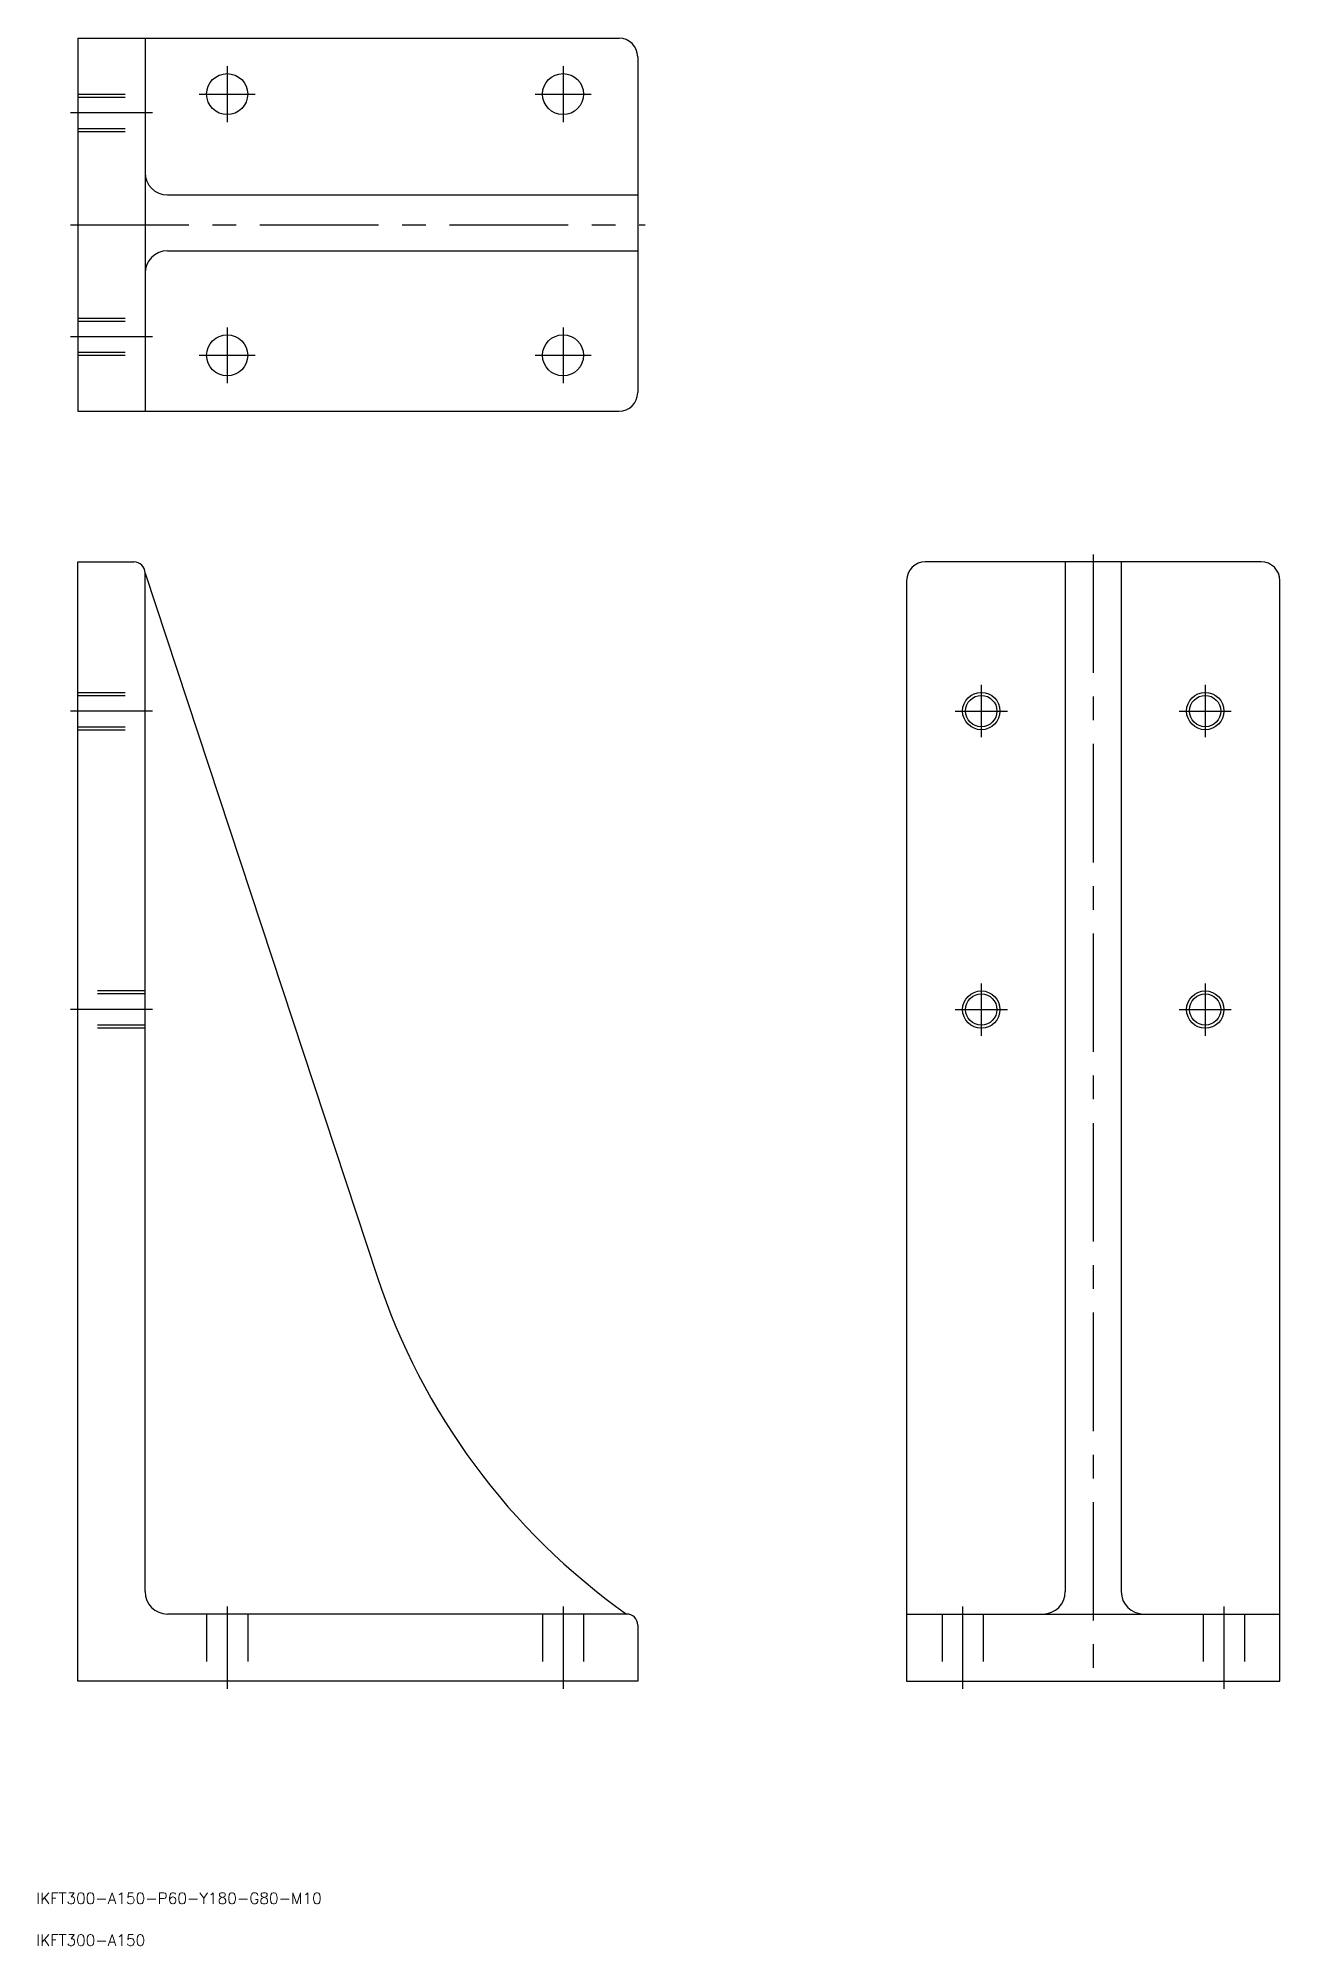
# Model space of a CAD drawing. Extents: x -283 to 50, y -71 to 440.
import ezdxf

# ---------------------------------------------------------------- set-up
doc = ezdxf.new("R2010")
doc.units = 0
doc.linetypes.add('CENTER', pattern=[50.8, 31.75, -6.35, 6.35, -6.35])
doc.linetypes.add('DASHED', pattern=[19.05, 12.7, -6.35])
doc.layers.get('0').update_dxf_attribs({"linetype": 'CONTINUOUS'})
doc.layers.add('CENTER', color=1, linetype='CENTER')
doc.styles.get("Standard").update_dxf_attribs({"font": 'txt.shx', "height": 3, "bigfont": 'bigfont.shx'})

msp = doc.modelspace()

# ---------------------------------------------------------------- linework, layer by layer
at = {"color": 7, "linetype": 'CONTINUOUS'}
for p, q in [((-272.06, 440.34), (-272.06, 340.34)), ((-272.06, 440.34), (-127.06, 440.34)), ((-254.06, 440.34), (-254.06, 340.34)), ((-122.06, 435.34), (-122.06, 345.34)), ((-248.06, 398.34), (-122.06, 398.34)), ((-248.06, 383.34), (-122.06, 383.34)), ((-272.06, 340.34), (-127.06, 340.34)), ((-272.06, 0), (-272.06, 300)), ((-272.06, 300), (-257.06, 300)), ((-254.06, 24), (-254.06, 297)), ((-254.06, 297), (-191.89, 108.46)), ((45, 300), (-45, 300)), ((-7.5, 300), (-7.5, 24)), ((7.5, 300), (7.5, 24)), ((-50, 295), (-50, 0)), ((50, 0), (50, 295)), ((-125.06, 18), (-248.06, 18)), ((-50, 18), (50, 18)), ((-122.06, 15), (-122.06, 0)), ((-122.06, 0), (-272.06, 0)), ((-50, 0), (50, 0))]:
    msp.add_line(p, q, dxfattribs=at)
at = {"color": 3, "linetype": 'DASHED'}
for p, q in [((-272.06, 425.34), (-254.06, 425.34)), ((-272.06, 424.53), (-254.06, 424.53)), ((-272.06, 416.15), (-254.06, 416.15)), ((-272.06, 415.34), (-254.06, 415.34)), ((-272.06, 365.34), (-254.06, 365.34)), ((-272.06, 364.53), (-254.06, 364.53)), ((-272.06, 356.15), (-254.06, 356.15)), ((-272.06, 355.34), (-254.06, 355.34)), ((-272.06, 265), (-254.06, 265)), ((-272.06, 264.19), (-254.06, 264.19)), ((-272.06, 255.81), (-254.06, 255.81)), ((-272.06, 255), (-254.06, 255)), ((-254.06, 185), (-272.06, 185)), ((-254.06, 184.19), (-272.06, 184.19)), ((-254.06, 175.81), (-272.06, 175.81)), ((-254.06, 175), (-272.06, 175)), ((-237.56, 18), (-237.56, 0)), ((-226.56, 18), (-226.56, 0)), ((-147.56, 18), (-147.56, 0)), ((-136.56, 18), (-136.56, 0)), ((-40.5, 18), (-40.5, 0)), ((-29.5, 18), (-29.5, 0)), ((29.5, 18), (29.5, 0)), ((40.5, 18), (40.5, 0))]:
    msp.add_line(p, q, dxfattribs=at)
at = {"color": 7, "linetype": 'CONTINUOUS'}
for centre, radius in [((-232.06, 425.34), 5.5), ((-142.06, 425.34), 5.5), ((-232.06, 355.34), 5.5), ((-142.06, 355.34), 5.5), ((-30, 260), 4.19), ((30, 260), 4.19), ((-30, 180), 4.19), ((30, 180), 4.19)]:
    msp.add_circle(centre, radius, dxfattribs=at)
at = {"color": 3, "linetype": 'CONTINUOUS'}
for centre in [(-30, 260), (30, 260), (-30, 180), (30, 180)]:
    msp.add_circle(centre, 5, dxfattribs=at)
at = {"color": 7, "linetype": 'CONTINUOUS'}
for centre, radius, start, end in [((-127.06, 435.34), 5, 0, 90), ((-248.06, 404.34), 6, 180, 270), ((-248.06, 377.34), 6, 90, 180), ((-127.06, 345.34), 5, 270, 0), ((-257.06, 297), 3, 0, 90), ((-45, 295), 5, 90, 180), ((45, 295), 5, 0, 90), ((-20.94, 164.83), 180, 198.2499, 234.6605), ((-248.06, 24), 6, 180, 270), ((-13.5, 24), 6, 270, 0), ((13.5, 24), 6, 180, 270), ((-125.06, 15), 3, 360, 90)]:
    msp.add_arc(centre, radius, start, end, dxfattribs=at)
at = {"layer": 'CENTER', "color": 1, "linetype": 'CENTER'}
for p, q in [((-232.06, 432.84), (-232.06, 417.84)), ((-142.06, 432.84), (-142.06, 417.84)), ((-239.56, 425.34), (-224.56, 425.34)), ((-149.56, 425.34), (-134.56, 425.34)), ((-252.06, 420.34), (-274.06, 420.34)), ((-274.06, 390.34), (-120.06, 390.34)), ((-252.06, 360.34), (-274.06, 360.34)), ((-232.06, 362.84), (-232.06, 347.84)), ((-142.06, 362.84), (-142.06, 347.84)), ((-239.56, 355.34), (-224.56, 355.34)), ((-149.56, 355.34), (-134.56, 355.34)), ((0, 302), (0, -2)), ((-30, 267), (-30, 253)), ((30, 267), (30, 253)), ((-252.06, 260), (-274.06, 260)), ((-37, 260), (-23, 260)), ((23, 260), (37, 260)), ((-30, 187), (-30, 173)), ((30, 187), (30, 173)), ((-252.06, 180), (-274.06, 180)), ((-37, 180), (-23, 180)), ((23, 180), (37, 180)), ((-232.06, 20), (-232.06, -2)), ((-142.06, 20), (-142.06, -2)), ((-35, 20), (-35, -2)), ((35, 20), (35, -2))]:
    msp.add_line(p, q, dxfattribs=at)

# ---------------------------------------------------------------- texts
at = {"color": 7, "linetype": 'CONTINUOUS'}
for s, p in [('IKFT300-A150-P60-Y180-G80-M10', (-283.21, -59.68)), ('IKFT300-A150', (-283.21, -70.92))]:
    msp.add_text(s, height=3, dxfattribs=at).set_placement(p)

doc.saveas('drawing.dxf')
